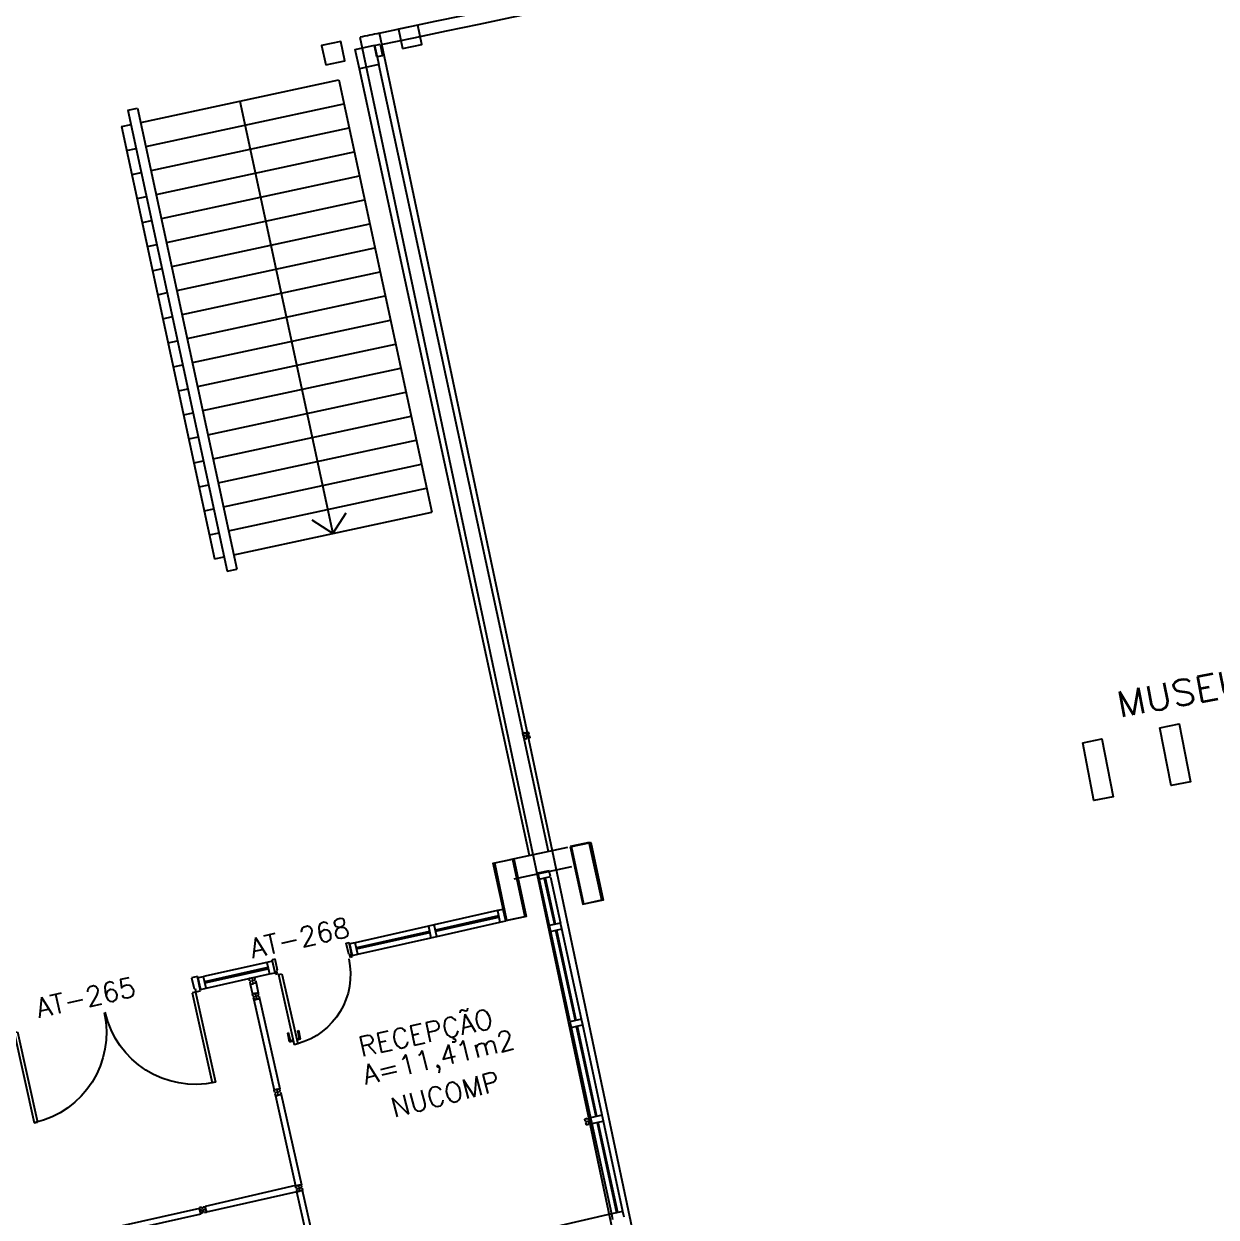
# Model space of a CAD drawing. Extents: x -165 to 137, y 302 to 416.
# Drawn here: x -95.91 to -83.78, y 332.76 to 344.9 of the extents above; entities that cross this region are included whole.
import ezdxf
from ezdxf.enums import TextEntityAlignment as Align

# ---------------------------------------------------------------- set-up
doc = ezdxf.new("R2010")
doc.units = 0
doc.header["$LTSCALE"] = 0.02
doc.header["$MEASUREMENT"] = 0
doc.layers.get('0').update_dxf_attribs({"linetype": 'CONTINUOUS'})
doc.layers.get('DEFPOINTS').update_dxf_attribs({"linetype": 'CONTINUOUS'})
for name, color, linetype in [('ALV', 2, 'CONTINUOUS'), ('AR-ALV-C', 2, 'CONTINUOUS'), ('AR-EST-CONC-PILAR', 3, 'CONTINUOUS'), ('AR-PISO', 1, 'CONTINUOUS'), ('AR-TXT-CONG', 2, 'CONTINUOUS'), ('CENTRO_DE_CUSTO', 1, 'CONTINUOUS'), ('DIV', 2, 'CONTINUOUS'), ('ESC', 1, 'CONTINUOUS'), ('ESQ', 1, 'CONTINUOUS'), ('ESTR', 3, 'CONTINUOUS'), ('TEXTO', 2, 'CONTINUOUS'), ('TEXTO-ENDEREÇO', 2, 'CONTINUOUS'), ('USO1', 2, 'CONTINUOUS'), ('ÁREA', 2, 'CONTINUOUS')]:
    doc.layers.add(name, color=color, linetype=linetype)
doc.styles.add('1', font='romans.shx', dxfattribs={"height": 1.1})
doc.styles.add('S26', font='SIMPLEX.shx', dxfattribs={"width": 1.1, "height": 0.26})
doc.styles.add('UNB-100', font='simplex.shx', dxfattribs={"height": 0.2})
doc.styles.add('UNB-100-1', font='simplex.shx', dxfattribs={"height": 0.2})
doc.dimstyles.new('1-600', dxfattribs={"dimtxt": 1.1, "dimasz": 2.5, "dimexe": 2, "dimexo": 4, "dimgap": 0.2, "dimtad": 1, "dimdec": 0, "dimzin": 4, "dimdsep": 46, "dimlunit": 6, "dimtxsty": '1', "dimblk1": 'NONE', "dimblk2": 'NONE', "dimsah": 1, "dimcen": 0, "dimclrd": 2, "dimclre": 2, "dimclrt": 2, "dimadec": 0, "dimazin": 0, "dimtfac": 1, "dimtdec": 0, "dimtmove": 2, "dimatfit": 3, "dimldrblk": 'NONE', "dimfxl": 0, "dimtolj": 1, "dimtzin": 0, "dimarcsym": 0})

# ---------------------------------------------------------------- blocks, each defined once
blk = doc.blocks.new('ESCA-TTC')
for p, q in [((-0.1, 0.15), (-0.2, 0.15)), ((-0.2, 0.15), (-0.2, -4.65)), ((-0.1, 0.15), (-0.1, -4.65)), ((-0.2, 0), (-2.26, 0)), ((-2.26, 0), (-2.26, -4.5)), ((0, 0), (-0.1, 0)), ((0, 0), (0, -4.5)), ((-0.2, -0.25), (-2.26, -0.25)), ((0, -0.25), (-0.1, -0.25)), ((-0.2, -0.5), (-2.26, -0.5)), ((0, -0.5), (-0.1, -0.5)), ((-0.2, -0.75), (-2.26, -0.75)), ((0, -0.75), (-0.1, -0.75)), ((-0.2, -1), (-2.26, -1)), ((0, -1), (-0.1, -1)), ((-0.2, -1.25), (-2.26, -1.25)), ((0, -1.25), (-0.1, -1.25)), ((-0.2, -1.5), (-2.26, -1.5)), ((0, -1.5), (-0.1, -1.5)), ((-0.2, -1.75), (-2.26, -1.75)), ((0, -1.75), (-0.1, -1.75)), ((-0.2, -2), (-2.26, -2)), ((0, -2), (-0.1, -2)), ((-0.2, -2.25), (-2.26, -2.25)), ((0, -2.25), (-0.1, -2.25)), ((-0.2, -2.5), (-2.26, -2.5)), ((0, -2.5), (-0.1, -2.5)), ((-0.2, -2.75), (-2.26, -2.75)), ((0, -2.75), (-0.1, -2.75)), ((-0.2, -3), (-2.26, -3)), ((0, -3), (-0.1, -3)), ((-0.2, -3.25), (-2.26, -3.25)), ((0, -3.25), (-0.1, -3.25)), ((-0.2, -3.5), (-2.26, -3.5)), ((0, -3.5), (-0.1, -3.5)), ((-0.2, -3.75), (-2.26, -3.75)), ((0, -3.75), (-0.1, -3.75)), ((-0.2, -4), (-2.26, -4)), ((0, -4), (-0.1, -4)), ((-0.2, -4.25), (-2.26, -4.25)), ((0, -4.25), (-0.1, -4.25)), ((-0.2, -4.5), (-2.26, -4.5)), ((0, -4.5), (-0.1, -4.5)), ((-0.1, -4.65), (-0.2, -4.65))]:
    blk.add_line(p, q)
blk = doc.blocks.new('MTT-TTC')
for p, q in [((-0.008, 0.03), (-0.03, 0.03)), ((-0.03, 0.03), (-0.03, 0.006)), ((-0.0185, 0.006), (-0.03, 0.006)), ((-0.0185, -0.006), (-0.0185, 0.006)), ((-0.008, 0.03), (-0.008, 0.02)), ((-0.008, 0.02), (0.008, 0.02)), ((-0.0051, 0), (0.0051, 0)), ((0, -0.0051), (0, 0.0051)), ((0.008, 0.03), (0.03, 0.03)), ((0.008, 0.03), (0.008, 0.02)), ((0.0205, -0.006), (0.0205, 0.006)), ((0.0205, 0.006), (0.03, 0.006)), ((0.03, 0.006), (0.03, 0.03)), ((-0.03, -0.03), (-0.03, -0.006)), ((-0.0185, -0.006), (-0.03, -0.006)), ((-0.008, -0.03), (-0.03, -0.03)), ((-0.008, -0.02), (0.008, -0.02)), ((-0.008, -0.03), (-0.008, -0.02)), ((0.008, -0.03), (0.008, -0.02)), ((0.008, -0.03), (0.03, -0.03)), ((0.0205, -0.006), (0.03, -0.006)), ((0.03, -0.006), (0.03, -0.03))]:
    blk.add_line(p, q)
blk = doc.blocks.new('PE80-TTC')
at = {"color": 2}
for p, q in [((0.075, 0), (-0.075, 0)), ((-0.075, -0.03), (-0.075, 0)), ((0.075, 0), (0.075, -0.02)), ((0.04, -0.03), (-0.075, -0.03)), ((0.075, -0.02), (0.04, -0.02)), ((0.04, -0.03), (0.04, -0.02)), ((0.085, -0.03), (0.817, -0.03)), ((0.085, -0.03), (0.085, -0.065)), ((0.085, -0.065), (0.817, -0.065)), ((0.817, -0.065), (0.817, -0.03)), ((0.04, -0.771), (-0.075, -0.771)), ((-0.075, -0.771), (-0.075, -0.801)), ((0.075, -0.801), (-0.075, -0.801)), ((0.075, -0.802), (-0.075, -0.802)), ((0.04, -0.771), (0.04, -0.781)), ((0.075, -0.781), (0.04, -0.781)), ((0.075, -0.801), (0.075, -0.781))]:
    blk.add_line(p, q, dxfattribs=at)
at = {"color": 1}
for p, q in [((0.777, 0.01), (0.687, 0.01)), ((0.687, 0), (0.687, 0.01)), ((0.777, 0.01), (0.777, -0.03)), ((0.767, 0), (0.687, 0)), ((0.767, -0.095), (0.687, -0.095)), ((0.687, -0.095), (0.687, -0.105)), ((0.777, -0.105), (0.687, -0.105)), ((0.767, 0), (0.767, -0.03)), ((0.767, -0.095), (0.767, -0.065)), ((0.777, -0.105), (0.777, -0.065))]:
    blk.add_line(p, q, dxfattribs=at)
blk.add_arc((0.085, -0.03), 0.731, 270, 357.3429, dxfattribs=at)
blk = doc.blocks.new('DIVMT-TTC')
for p, q in [((-0.03, 0.03), (-0.03, 0.006)), ((-0.008, 0.03), (-0.03, 0.03)), ((-0.0185, 0.006), (-0.03, 0.006)), ((-0.0185, -0.006), (-0.0185, 0.006)), ((-0.008, 0.03), (-0.008, 0.02)), ((-0.008, 0.02), (0.008, 0.02)), ((-0.0051, 0), (0.0051, 0)), ((0.0051, 0), (-0.0051, 0)), ((-0.0051, 0), (0.0051, 0)), ((0, -0.0051), (0, 0.0051)), ((0, 0.0051), (0, -0.0051)), ((0.008, 0.03), (0.008, 0.02)), ((0.008, 0.03), (0.03, 0.03)), ((0.0205, 0.006), (0.03, 0.006)), ((0.0205, -0.006), (0.0205, 0.006)), ((0.0205, 0.006), (0.0205, -0.006)), ((0.0205, 0.006), (0.03, 0.006)), ((0.97, 0.03), (0.03, 0.03)), ((0.03, 0.006), (0.03, 0.03)), ((0.03, -0.03), (0.03, 0.03)), ((0.03, -0.005), (0.03, 0.005)), ((0.97, -0.03), (0.97, 0.03)), ((0.97, 0.03), (0.97, 0.009)), ((0.97, 0.009), (0.97, 0.027)), ((0.9795, 0.006), (0.97, 0.006)), ((0.97, -0.005), (0.97, 0.005)), ((0.9795, 0.006), (0.9795, -0.006)), ((1.0051, 0), (0.9949, 0)), ((1, 0.0051), (1, -0.0051)), ((-0.0185, -0.006), (-0.03, -0.006)), ((-0.03, -0.03), (-0.03, -0.006)), ((-0.008, -0.03), (-0.03, -0.03)), ((-0.008, -0.03), (-0.008, -0.02)), ((-0.008, -0.02), (0.008, -0.02)), ((0.008, -0.03), (0.008, -0.02)), ((0.008, -0.03), (0.03, -0.03)), ((0.0205, -0.006), (0.03, -0.006)), ((0.0205, -0.006), (0.03, -0.006)), ((0.03, -0.006), (0.03, -0.03)), ((0.97, -0.03), (0.03, -0.03)), ((0.9795, -0.006), (0.97, -0.006)), ((0.97, -0.009), (0.97, -0.027))]:
    blk.add_line(p, q)
blk = doc.blocks.new('PTDP-TTC')
at = {"color": 2}
for p, q in [((0.055, 1.015), (0.09, 1.015)), ((0.055, 0.075), (0.055, 1.015)), ((0.09, 0.075), (0.09, 1.015)), ((1.91, 0.075), (1.91, 1.015)), ((1.945, 1.015), (1.91, 1.015)), ((1.945, 0.075), (1.945, 1.015)), ((0.05, 0.075), (0, 0.075)), ((0, 0.075), (0, -0.075)), ((0.05, 0.04), (0.05, 0.075)), ((0.06, 0.04), (0.05, 0.04)), ((0.055, 0.075), (0.09, 0.075)), ((0.06, -0.075), (0.06, 0.04)), ((1.945, 0.075), (1.91, 0.075)), ((1.94, -0.075), (1.94, 0.04)), ((1.94, 0.04), (1.95, 0.04)), ((1.95, 0.04), (1.95, 0.075)), ((1.95, 0.075), (2, 0.075)), ((2, 0.075), (2, -0.075)), ((0, -0.075), (0.06, -0.075)), ((2, -0.075), (1.94, -0.075))]:
    blk.add_line(p, q, dxfattribs=at)
at = {"color": 1}
for centre, start, end in [((0.055, 0.075), 0, 90), ((1.945, 0.075), 90, 180)]:
    blk.add_arc(centre, 0.94, start, end, dxfattribs=at)
blk = doc.blocks.new('*D69')
at = {"layer": 'DEFPOINTS', "color": 0, "transparency": 16777216}
for p in [(14.186, 333.887), (14.071, 332.392), (-88.708, 326.864), (-20.129, 326.875), (-88.392, 325.397)]:
    blk.add_point(p, dxfattribs=at)
at = {"layer": 'USO1', "color": 2, "lineweight": -2, "transparency": 16777216}
for p, q in [((13.764, 328.404), (13.418, 323.916)), ((-87.548, 321.488), (-86.604, 317.117))]:
    blk.add_line(p, q, dxfattribs=at)
blk.add_arc((-13.27, -22.605), 349.548, 85.59592, 102.18129, dxfattribs=at)
at = {"layer": 'USO1', "color": 2, "transparency": 16777216, "insert": (-37.026, 326.886), "char_height": 1.1, "attachment_point": 5, "rotation": 3.8886, "style": '1'}
blk.add_mtext('\\A1;Geociências', dxfattribs=at)
blk = doc.blocks.new('_NONE')
at = {"color": 0, "linetype": 'ByBlock'}
blk.add_circle((0, 0), 0.25, dxfattribs=at)

msp = doc.modelspace()

# ---------------------------------------------------------------- linework, layer by layer
at = {"layer": 'ALV'}
for p, q in [((-90.768, 336.443), (-92.498, 344.449)), ((-90.576, 336.485), (-92.302, 344.491)), ((-90.965, 336.401), (-90.379, 336.527)), ((-90.923, 336.205), (-90.337, 336.332))]:
    msp.add_line(p, q, dxfattribs=at)
at = {"layer": 'AR-ALV-C'}
for p, q in [((-88.681, 326.766), (-92.49, 344.767)), ((-88.486, 326.807), (-92.295, 344.809))]:
    msp.add_line(p, q, dxfattribs=at)
msp.add_arc((-14.24, -24.579), 377.545, 101.9315, 101.96185, dxfattribs=at)
at = {"layer": 'AR-EST-CONC-PILAR'}
for points in [[(-92.058, 344.654), (-91.862, 344.696), (-91.903, 344.891), (-92.099, 344.85)], [(-92.84, 344.489), (-92.645, 344.53), (-92.686, 344.726), (-92.882, 344.684)], [(-84.356, 337.743), (-84.16, 337.782), (-84.045, 337.193), (-84.242, 337.154)], [(-85.141, 337.591), (-84.945, 337.629), (-84.831, 337.04), (-85.027, 337.002)], [(-90.339, 336.534), (-90.144, 336.576), (-90.019, 335.989), (-90.215, 335.947)], [(-91.122, 336.369), (-90.926, 336.41), (-90.802, 335.823), (-90.998, 335.782)]]:
    msp.add_lwpolyline(points, close=True, dxfattribs=at)
at = {"layer": 'AR-PISO'}
for centre, radius, start, end in [((-14.252, -24.581), 377.425, 95.32613, 101.93149), ((-14.245, -24.58), 377.545, 99.10734, 101.9315)]:
    msp.add_arc(centre, radius, start, end, dxfattribs=at)
at = {"layer": 'DIV'}
for p, q in [((-90.836, 337.686), (-90.777, 337.699)), ((-90.812, 337.692), (-90.836, 337.686)), ((-90.831, 337.665), (-90.836, 337.686)), ((-90.831, 337.665), (-90.821, 337.667)), ((-90.827, 337.649), (-90.818, 337.651)), ((-90.827, 337.649), (-90.823, 337.628)), ((-90.818, 337.651), (-90.821, 337.667)), ((-90.81, 337.682), (-90.812, 337.692)), ((-90.81, 337.682), (-90.812, 337.692)), ((-90.811, 337.692), (-90.801, 337.694)), ((-90.798, 337.685), (-90.81, 337.682)), ((-90.81, 337.682), (-90.798, 337.685)), ((-90.795, 337.665), (-90.805, 337.662)), ((-90.805, 337.662), (-90.795, 337.665)), ((-90.799, 337.658), (-90.801, 337.668)), ((-90.801, 337.668), (-90.799, 337.658)), ((-90.799, 337.658), (-90.801, 337.668)), ((-90.8, 337.694), (-90.777, 337.699)), ((-90.798, 337.685), (-90.8, 337.694)), ((-90.798, 337.685), (-90.8, 337.694)), ((-90.772, 337.678), (-90.782, 337.676)), ((-90.779, 337.66), (-90.782, 337.676)), ((-90.769, 337.662), (-90.779, 337.66)), ((-90.772, 337.678), (-90.777, 337.699)), ((-90.769, 337.662), (-90.764, 337.641)), ((-90.823, 337.628), (-90.799, 337.633)), ((-90.802, 337.644), (-90.79, 337.647)), ((-90.802, 337.644), (-90.799, 337.633)), ((-90.79, 337.647), (-90.788, 337.635)), ((-90.764, 337.641), (-90.788, 337.635)), ((-90.567, 336.288), (-90.684, 336.263)), ((-90.684, 336.263), (-90.671, 336.204)), ((-90.683, 336.257), (-90.67, 336.198)), ((-90.671, 336.204), (-90.555, 336.229)), ((-90.67, 336.198), (-90.568, 335.73)), ((-90.618, 336.21), (-90.515, 335.742)), ((-90.504, 335.743), (-90.606, 336.212)), ((-90.554, 336.229), (-90.567, 336.288)), ((-90.553, 336.224), (-90.451, 335.756)), ((-90.451, 335.755), (-90.568, 335.73)), ((-90.568, 335.73), (-90.555, 335.671)), ((-90.438, 335.696), (-90.451, 335.755)), ((-90.555, 335.671), (-90.439, 335.696)), ((-90.555, 335.671), (-90.357, 334.753)), ((-90.503, 335.682), (-90.304, 334.764)), ((-90.293, 334.766), (-90.491, 335.685)), ((-90.24, 334.777), (-90.438, 335.696)), ((-93.608, 335.133), (-93.585, 335.032)), ((-93.584, 335.138), (-93.573, 335.14)), ((-93.549, 335.146), (-93.527, 335.045)), ((-93.527, 335.045), (-93.585, 335.032)), ((-93.562, 335.038), (-93.585, 335.032)), ((-93.58, 335.011), (-93.585, 335.032)), ((-93.58, 335.011), (-93.571, 335.013)), ((-93.577, 334.995), (-93.567, 334.997)), ((-93.577, 334.995), (-93.572, 334.974)), ((-93.572, 334.974), (-93.549, 334.979)), ((-93.567, 334.997), (-93.571, 335.013)), ((-93.56, 335.028), (-93.562, 335.038)), ((-93.56, 335.028), (-93.562, 335.038)), ((-93.551, 335.04), (-93.561, 335.038)), ((-93.56, 335.028), (-93.548, 335.031)), ((-93.548, 335.031), (-93.56, 335.028)), ((-93.554, 335.009), (-93.544, 335.011)), ((-93.544, 335.011), (-93.554, 335.009)), ((-93.548, 335.005), (-93.551, 335.015)), ((-93.551, 335.015), (-93.548, 335.005)), ((-93.548, 335.005), (-93.551, 335.015)), ((-93.54, 334.993), (-93.551, 334.99)), ((-93.551, 334.99), (-93.549, 334.979)), ((-93.55, 335.04), (-93.527, 335.045)), ((-93.548, 335.031), (-93.55, 335.04)), ((-93.548, 335.031), (-93.55, 335.04)), ((-93.54, 334.993), (-93.537, 334.982)), ((-93.514, 334.987), (-93.537, 334.982)), ((-93.522, 335.024), (-93.532, 335.022)), ((-93.528, 335.006), (-93.532, 335.022)), ((-93.518, 335.008), (-93.528, 335.006)), ((-93.522, 335.024), (-93.527, 335.045)), ((-93.518, 335.008), (-93.514, 334.987)), ((-90.24, 334.777), (-90.357, 334.752)), ((-90.357, 334.752), (-90.344, 334.693)), ((-90.227, 334.719), (-90.24, 334.777)), ((-90.344, 334.693), (-90.228, 334.719)), ((-90.344, 334.693), (-90.146, 333.775)), ((-90.292, 334.705), (-90.093, 333.787)), ((-90.082, 333.788), (-90.28, 334.707)), ((-90.029, 333.8), (-90.227, 334.719)), ((-90.029, 333.8), (-90.146, 333.775)), ((-90.146, 333.775), (-90.133, 333.716)), ((-90.016, 333.741), (-90.029, 333.8)), ((-90.133, 333.716), (-90.017, 333.741)), ((-90.133, 333.716), (-89.935, 332.798)), ((-90.081, 333.727), (-89.882, 332.809)), ((-89.871, 332.811), (-90.069, 333.73)), ((-89.818, 332.822), (-90.016, 333.741)), ((-93.147, 333.084), (-94.066, 332.873)), ((-93.134, 333.022), (-94.054, 332.815)), ((-94.123, 332.853), (-95.107, 332.632)), ((-94.11, 332.795), (-95.094, 332.573)), ((-94.103, 332.865), (-94.125, 332.861)), ((-94.125, 332.861), (-94.12, 332.837)), ((-94.11, 332.795), (-94.123, 332.853)), ((-94.123, 332.853), (-94.119, 332.833)), ((-94.11, 332.795), (-94.123, 332.853)), ((-94.123, 332.853), (-94.119, 332.833)), ((-94.11, 332.795), (-94.123, 332.853)), ((-94.123, 332.853), (-94.119, 332.833)), ((-94.119, 332.833), (-94.123, 332.85)), ((-94.119, 332.833), (-94.123, 332.85)), ((-94.119, 332.833), (-94.123, 332.85)), ((-94.109, 332.84), (-94.12, 332.837)), ((-94.109, 332.832), (-94.118, 332.83)), ((-94.109, 332.832), (-94.118, 332.83)), ((-94.109, 332.832), (-94.118, 332.83)), ((-94.116, 332.819), (-94.118, 332.829)), ((-94.116, 332.819), (-94.118, 332.829)), ((-94.116, 332.819), (-94.118, 332.829)), ((-94.106, 332.828), (-94.117, 332.825)), ((-94.112, 332.802), (-94.117, 332.825)), ((-94.106, 332.82), (-94.116, 332.818)), ((-94.106, 332.82), (-94.116, 332.818)), ((-94.106, 332.82), (-94.116, 332.818)), ((-94.115, 332.815), (-94.111, 332.798)), ((-94.115, 332.815), (-94.111, 332.798)), ((-94.115, 332.815), (-94.111, 332.798)), ((-94.091, 332.807), (-94.112, 332.802)), ((-94.106, 332.828), (-94.109, 332.84)), ((-94.109, 332.832), (-94.106, 332.82)), ((-94.109, 332.832), (-94.106, 332.82)), ((-94.109, 332.832), (-94.106, 332.82)), ((-94.103, 332.865), (-94.101, 332.856)), ((-94.101, 332.856), (-94.086, 332.859)), ((-94.094, 332.837), (-94.084, 332.839)), ((-94.084, 332.839), (-94.094, 332.837)), ((-94.094, 332.837), (-94.084, 332.839)), ((-94.083, 332.832), (-94.093, 332.829)), ((-94.083, 332.832), (-94.093, 332.829)), ((-94.083, 332.832), (-94.093, 332.829)), ((-94.093, 332.816), (-94.077, 332.82)), ((-94.091, 332.807), (-94.093, 332.816)), ((-94.09, 332.843), (-94.088, 332.833)), ((-94.088, 332.833), (-94.09, 332.843)), ((-94.089, 332.835), (-94.086, 332.825)), ((-94.089, 332.835), (-94.086, 332.825)), ((-94.089, 332.835), (-94.086, 332.825)), ((-94.088, 332.869), (-94.066, 332.873)), ((-94.088, 332.869), (-94.086, 332.859)), ((-94.075, 332.81), (-94.077, 332.82)), ((-94.075, 332.81), (-94.054, 332.815)), ((-94.07, 332.848), (-94.061, 332.85)), ((-94.07, 332.848), (-94.061, 332.85)), ((-94.07, 332.848), (-94.068, 332.836)), ((-94.068, 332.836), (-94.07, 332.848)), ((-94.068, 332.836), (-94.059, 332.838)), ((-94.068, 332.836), (-94.059, 332.838)), ((-94.054, 332.815), (-94.066, 332.873)), ((-94.061, 332.85), (-94.066, 332.873)), ((-94.059, 332.839), (-94.061, 332.849)), ((-94.059, 332.838), (-94.054, 332.815)), ((-89.935, 332.798), (-90.813, 332.595)), ((-89.818, 332.822), (-89.935, 332.797)), ((-89.935, 332.797), (-89.922, 332.738)), ((-89.805, 332.764), (-89.818, 332.822))]:
    msp.add_line(p, q, dxfattribs=at)
at = {"layer": 'ESC'}
for p, q in [((-93.715, 344.119), (-92.768, 339.72)), ((-92.768, 339.72), (-92.978, 339.856)), ((-92.768, 339.72), (-92.632, 339.93))]:
    msp.add_line(p, q, dxfattribs=at)
at = {"layer": 'ESQ'}
for p, q in [((-92.345, 344.686), (-92.286, 344.698)), ((-92.286, 344.698), (-92.262, 344.58)), ((-92.321, 344.569), (-92.345, 344.686)), ((-92.262, 344.58), (-92.321, 344.569)), ((-91.094, 335.882), (-91.737, 335.737)), ((-91.082, 335.829), (-91.725, 335.685)), ((-91.035, 335.895), (-91.094, 335.882)), ((-91.094, 335.882), (-91.068, 335.764)), ((-91.009, 335.778), (-91.035, 335.895)), ((-91.796, 335.724), (-92.54, 335.556)), ((-91.738, 335.737), (-91.796, 335.724)), ((-91.796, 335.724), (-91.77, 335.607)), ((-91.712, 335.62), (-91.738, 335.737)), ((-91.723, 335.673), (-91.079, 335.817)), ((-91.712, 335.62), (-91.068, 335.764)), ((-91.068, 335.764), (-91.009, 335.778)), ((-91.785, 335.671), (-92.528, 335.504)), ((-92.526, 335.492), (-91.782, 335.66)), ((-92.514, 335.439), (-91.77, 335.607)), ((-91.77, 335.607), (-91.712, 335.62)), ((-92.541, 335.556), (-92.599, 335.543)), ((-92.599, 335.543), (-92.573, 335.426)), ((-92.514, 335.439), (-92.541, 335.556)), ((-93.44, 335.355), (-94.083, 335.211)), ((-93.381, 335.368), (-93.44, 335.355)), ((-93.44, 335.355), (-93.414, 335.238)), ((-93.355, 335.251), (-93.381, 335.368)), ((-92.573, 335.426), (-92.514, 335.439)), ((-93.428, 335.302), (-94.072, 335.158)), ((-94.07, 335.146), (-93.426, 335.29)), ((-94.058, 335.093), (-93.414, 335.238)), ((-93.414, 335.238), (-93.355, 335.251)), ((-94.084, 335.21), (-94.143, 335.197)), ((-94.143, 335.197), (-94.116, 335.08)), ((-94.058, 335.093), (-94.084, 335.21)), ((-94.116, 335.08), (-94.058, 335.093))]:
    msp.add_line(p, q, dxfattribs=at)
at = {"layer": 'ESTR'}
for points in [[(-92.345, 344.687), (-92.302, 344.491), (-92.498, 344.449), (-92.541, 344.644)], [(-90.355, 336.534), (-90.227, 335.948), (-90.032, 335.991), (-90.16, 336.577)], [(-90.942, 336.406), (-90.814, 335.82), (-91.009, 335.778), (-91.137, 336.364)]]:
    msp.add_lwpolyline(points, close=True, dxfattribs=at)

# ---------------------------------------------------------------- block references
at = {"layer": 'DIV'}
for name, p, rotation in [('MTT-TTC', (-93.585, 335.168), 102.7441025132501), ('MTT-TTC', (-93.549, 335.01), 102.7441025132501), ('DIVMT-TTC', (-93.33, 334.034), 102.6626678998967), ('DIVMT-TTC', (-93.111, 333.058), 102.6626678998967), ('MTT-TTC', (-90.169, 333.739), 102.0526511809296)]:
    msp.add_blockref(name, p, dxfattribs=dict(at, rotation=rotation))
at = {"layer": 'DIV', "xscale": -1, "rotation": 102.6626678999227}
msp.add_blockref('DIVMT-TTC', (-93.111, 333.058), dxfattribs=at)
at = {"layer": 'ESC', "xscale": -1, "rotation": 12.15086263650333}
msp.add_blockref('ESCA-TTC', (-94.918, 343.86), dxfattribs=at)
at = {"layer": 'ESQ', "xscale": -1}
for name, p, rotation in [('PE80-TTC', (-93.368, 335.309), 102.6264030176984), ('PTDP-TTC', (-96.081, 334.702), 192.6264108660803)]:
    msp.add_blockref(name, p, dxfattribs=dict(at, rotation=rotation))

# ---------------------------------------------------------------- texts
at = {"layer": 'AR-TXT-CONG', "style": 'S26', "width": 1.1}
msp.add_text('MUSEU / BIBLIOGRAFIA', height=0.26, rotation=10.8879, dxfattribs=at).set_placement((-84.767, 337.846))
at = {"layer": 'CENTRO_DE_CUSTO', "linetype": 'Continuous', "style": 'UNB-100'}
msp.add_text('NUCOMP', height=0.2, rotation=14.5927, dxfattribs=at).set_placement((-92.147, 333.774))
at = {"layer": 'TEXTO', "style": 'UNB-100'}
msp.add_text('RECEPÇÃO', height=0.2, rotation=12.2984, dxfattribs=at).set_placement((-92.481, 334.395))
at = {"layer": 'TEXTO-ENDEREÇO', "style": 'UNB-100-1'}
for s, p in [('AT-268', (-93.586, 335.396)), ('AT-265', (-95.762, 334.789))]:
    msp.add_text(s, height=0.2, rotation=12.6119, dxfattribs=at).set_placement(p)
at = {"layer": 'ÁREA', "style": 'UNB-100'}
msp.add_text('A=11,41m2', height=0.2, rotation=13.5604, dxfattribs=at).set_placement((-91.671, 334.296), align=Align.CENTER)

# ---------------------------------------------------------------- dimensions: what is measured, and where the dimension line sits
at = {"layer": 'USO1'}
dim = msp.add_angular_dim_2l(base=(-20.129, 326.875), line1=((14.186, 333.887), (14.071, 332.392)), line2=((-88.708, 326.864), (-88.392, 325.397)), text='Geociências', dimstyle='1-600', override={"dimazin": 1}, dxfattribs=at)
dim.commit()
dim.dimension.update_dxf_attribs({"geometry": '*D69', "text_midpoint": (-37.026, 326.886)})

doc.saveas('drawing.dxf')
